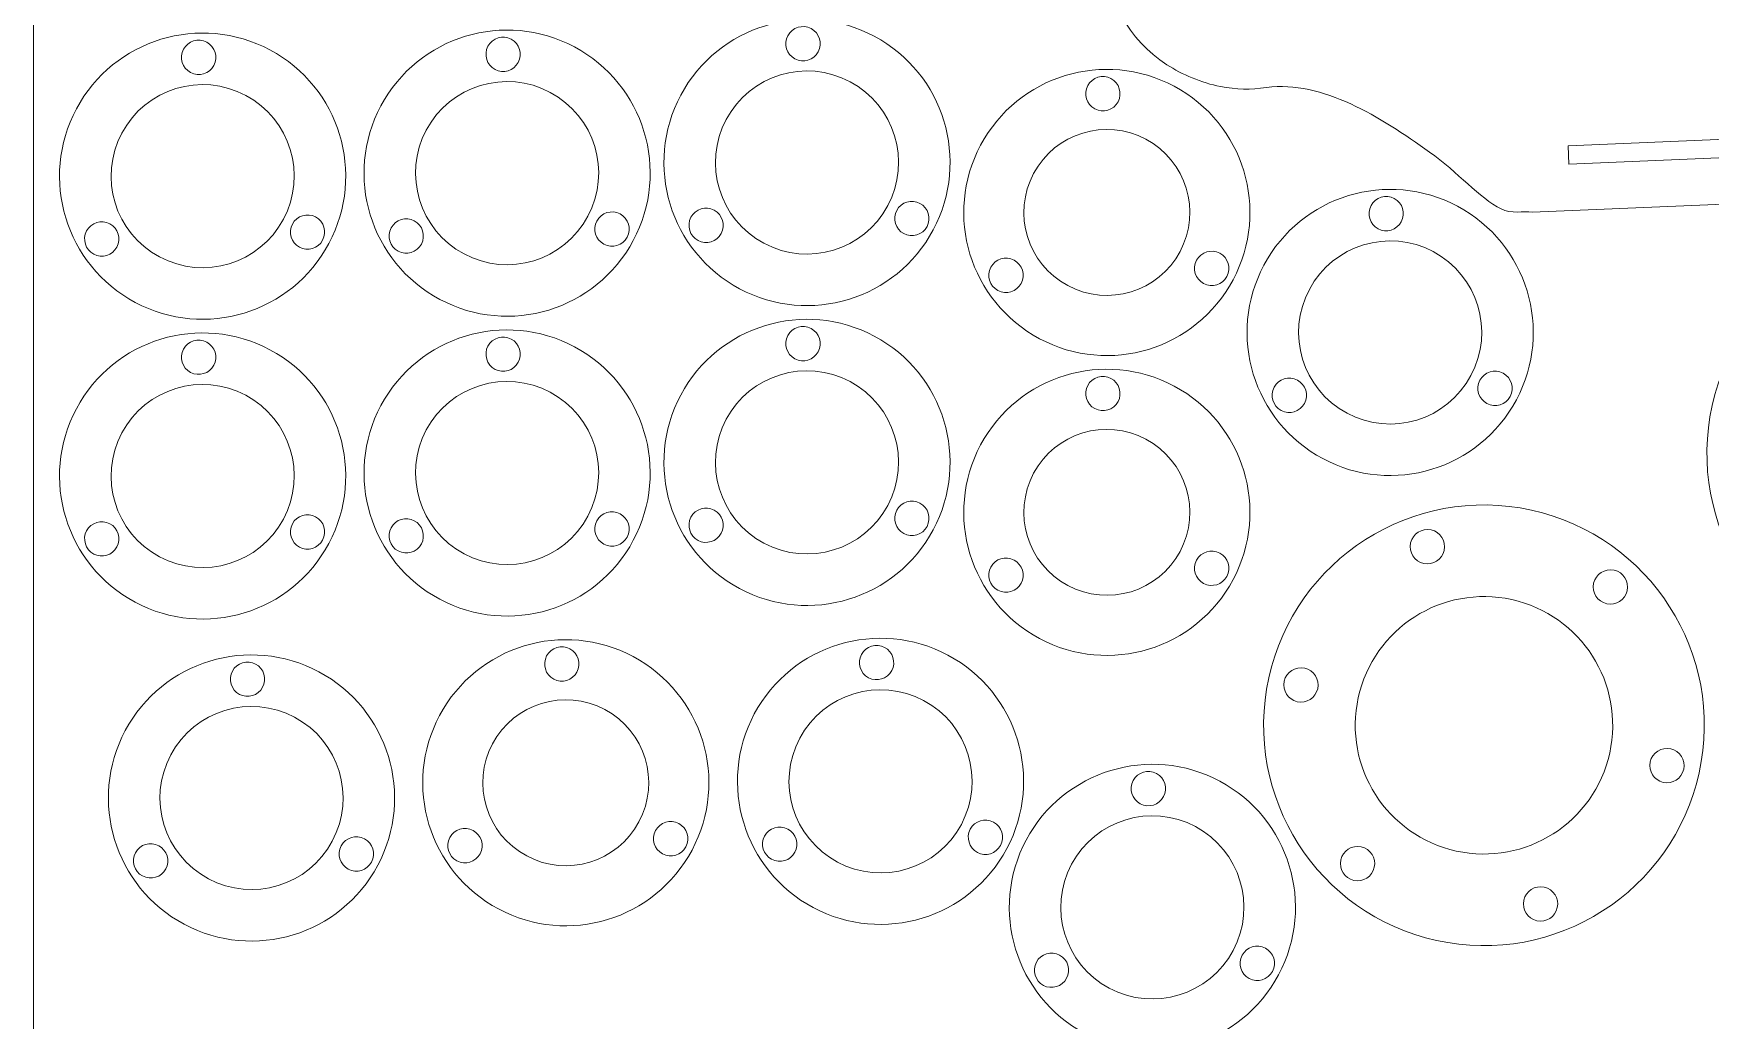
# Model space of a CAD drawing. Header units: millimetres. Extents: x -827 to 468, y -1652 to 1182.
# Drawn here: x -826.5 to -533.5, y -123.3 to 49.2 of the extents above; entities that cross this region are included whole.
import ezdxf

# ---------------------------------------------------------------- set-up
doc = ezdxf.new("R2010")
doc.units = ezdxf.units.MM
doc.header["$MEASUREMENT"] = 0
doc.layers.add('layer 1', color=7, linetype='Continuous')

msp = doc.modelspace()

# ---------------------------------------------------------------- linework, layer by layer
at = {"layer": 'layer 1', "color": 250, "lineweight": 20}
msp.add_lwpolyline([(-826.5205, -390.3173), (423.4795, -390.3173), (423.4795, 609.6827), (-826.5205, 609.6827), (-826.5205, -390.3173)], close=True, dxfattribs=at)
at = {"layer": 'layer 1', "color": 20, "lineweight": 20}
for points, knots in [([(108.1502, 204.8855), (112.9744, 204.0399), (117.1945, 201.7782), (120.4591, 198.603), (120.4591, 198.603), (124.1073, 195.0546), (129.5931, 196.5891), (132.7406, 199.2505), (132.7406, 199.2505), (135.9165, 201.936), (137.4535, 205.2047), (132.9721, 210.3693), (132.9721, 210.3693), (127.7232, 216.4186), (120.8748, 219.7215), (112.5802, 221.1534), (112.5802, 221.1534), (112.0428, 221.2462), (111.3683, 221.2943), (110.8044, 221.3218), (110.8044, 221.3218), (110.8044, 221.3218), (39.4793, 224.7882), (39.4793, 224.7882), (39.4793, 224.7882), (39.4793, 224.7882), (8.3354, 217.546), (8.3354, 217.546), (8.3354, 217.546), (8.3354, 217.546), (-23.1665, 218.1376), (-23.1665, 218.1376), (-23.1665, 218.1376), (-31.2724, 208.3904), (-30.0578, 178.2407), (-29.7453, 170.6578), (-29.7453, 170.6578), (-27.7313, 121.7825), (-52.5495, 68.3071), (-107.1153, 66.0431), (-107.1153, 66.0431), (-113.9093, 65.7613), (-146.5348, 64.4901), (-153.6885, 65.1336), (-153.6885, 65.1336), (-182.1094, 67.6905), (-205.0652, 91.0378), (-214.84, 119.0054), (-214.84, 119.0054), (-217.7587, 127.3567), (-219.5023, 136.12), (-219.8651, 144.8648), (-219.8651, 144.8648), (-220.2871, 155.0341), (-221.418, 170.1049), (-222.8444, 182.7558), (-222.8444, 182.7558), (-223.9504, 192.5668), (-224.9189, 200.0917), (-227.8808, 208.0324), (-227.8808, 208.0324), (-230.6014, 215.3263), (-234.3359, 221.2116), (-239.5075, 224.5498), (-239.5075, 224.5498), (-239.5075, 224.5498), (-292.5192, 226.9323), (-292.5192, 226.9323), (-292.5192, 226.9323), (-292.5192, 226.9323), (-292.3887, 229.8633), (-292.3887, 229.8633), (-292.3887, 229.8633), (-292.3887, 229.8633), (-305.0887, 230.5506), (-305.0887, 230.5506), (-305.0887, 230.5506), (-311.9011, 230.9192), (-322.6283, 232.378), (-334.1747, 232.0192), (-334.1747, 232.0192), (-334.1747, 232.0192), (-334.1815, 232.0174), (-334.1815, 232.0174), (-334.1815, 232.0174), (-343.6199, 231.8856), (-352.5797, 226.3891), (-356.6789, 217.2023), (-356.6789, 217.2023), (-357.2882, 215.8366), (-357.7648, 214.4453), (-358.1147, 213.043), (-358.1147, 213.043), (-358.1708, 212.8439), (-358.2203, 212.6368), (-358.2623, 212.4201), (-358.2623, 212.4201), (-358.2623, 212.4201), (-358.2634, 212.414), (-358.2634, 212.414), (-358.2634, 212.414), (-358.5401, 211.1677), (-358.7177, 209.9144), (-358.8002, 208.664), (-358.8002, 208.664), (-360.924, 187.2712), (-349.4373, 159.7583), (-363.8552, 147.1119), (-363.8552, 147.1119), (-363.8552, 147.1119), (-365.0964, 146.0965), (-365.0964, 146.0965), (-365.0964, 146.0965), (-365.0964, 146.0965), (-404.4588, 110.1724), (-404.4588, 110.1724), (-404.4588, 110.1724), (-410.0218, 105.6351), (-419.9582, 105.3357), (-431.9793, 104.0606), (-431.9793, 104.0606), (-450.3509, 102.1118), (-496.5233, 100.6426), (-507.3167, 100.3379), (-507.3167, 100.3379), (-507.3167, 100.3379), (-571.2589, 98.5069), (-571.2589, 98.5069), (-571.2589, 98.5069), (-574.538, 98.4112), (-578.034, 97.9195), (-581.8472, 96.8748), (-581.8472, 96.8748), (-581.8472, 96.8748), (-596.7667, 92.3908), (-596.7667, 92.3908), (-596.7667, 92.3908), (-596.7667, 92.3908), (-618.1668, 89.3005), (-618.1668, 89.3005), (-618.1668, 89.3005), (-619.755, 88.9302), (-621.2723, 88.6729), (-622.7392, 88.1458), (-622.7392, 88.1458), (-627.8869, 86.2956), (-631.744, 83.4376), (-634.723, 79.3291), (-634.723, 79.3291), (-637.7183, 75.1981), (-639.8211, 69.8028), (-639.5406, 63.0443), (-639.5406, 63.0443), (-639.2317, 55.5972), (-635.1464, 48.0491), (-628.478, 43.7306), (-628.478, 43.7306), (-625.8671, 42.0399), (-622.3651, 40.5349), (-619.1146, 39.9234), (-619.1146, 39.9234), (-616.356, 39.4045), (-613.8469, 39.2889), (-611.0711, 39.7597), (-611.0711, 39.7597), (-601.1747, 40.9713), (-591.2163, 34.6305), (-582.5706, 28.4756), (-582.5706, 28.4756), (-577.5729, 24.9177), (-573.9003, 20.4579), (-570.045, 18.5189), (-570.045, 18.5189), (-568.4141, 17.6986), (-566.0221, 18.1204), (-564.6631, 17.9704), (-564.6631, 17.9704), (-564.6631, 17.9704), (-506.0511, 20.4042), (-506.0511, 20.4042), (-506.0511, 20.4042), (-502.8283, 20.6652), (-500.0811, 21.4146), (-497.7546, 24.6233), (-497.7546, 24.6233), (-497.7546, 24.6233), (-494.716, 28.2754), (-494.716, 28.2754), (-494.716, 28.2754), (-492.1934, 31.3354), (-489.1708, 32.0999), (-485.7535, 32.2171), (-485.7535, 32.2171), (-485.7535, 32.2171), (-484.8618, 32.2541), (-484.8618, 32.2541), (-484.8618, 32.2541), (-484.8618, 32.2541), (-484.9749, 34.9803), (-484.9749, 34.9803), (-484.9749, 34.9803), (-484.9749, 34.9803), (-464.9921, 35.8094), (-464.9921, 35.8094), (-464.9921, 35.8094), (-464.9921, 35.8094), (-464.879, 33.0839), (-464.879, 33.0839), (-464.879, 33.0839), (-464.879, 33.0839), (-429.9091, 34.5361), (-429.9091, 34.5361), (-429.9091, 34.5361), (-429.9091, 34.5361), (-430.0222, 37.2603), (-430.0222, 37.2603), (-430.0222, 37.2603), (-430.0222, 37.2603), (-410.0394, 38.0894), (-410.0394, 38.0894), (-410.0394, 38.0894), (-410.0394, 38.0894), (-409.9264, 35.3659), (-409.9264, 35.3659), (-409.9264, 35.3659), (-409.9264, 35.3659), (-408.5463, 35.4231), (-408.5463, 35.4231), (-408.5463, 35.4231), (-408.5463, 35.4231), (-386.0679, 36.3868), (-386.0679, 36.3868), (-386.0679, 36.3868), (-383.9508, 36.4677), (-382.0659, 37.2668), (-380.4551, 38.9156), (-380.4551, 38.9156), (-380.4551, 38.9156), (-340.83, 79.7773), (-340.83, 79.7773), (-340.83, 79.7773), (-336.4807, 83.9626), (-333.6498, 87.7663), (-327.1608, 87.9771), (-327.1608, 87.9771), (-327.1608, 87.9771), (-292.7669, 89.4041), (-292.7669, 89.4041), (-292.7669, 89.4041), (-289.3707, 89.659), (-283.6791, 88.8603), (-277.9563, 84.9186), (-277.9563, 84.9186), (-277.9563, 84.9186), (-185.9412, 21.5381), (-185.9412, 21.5381), (-185.9412, 21.5381), (-185.9412, 21.5381), (-184.6544, 21.5961), (-184.6544, 21.5961), (-184.6544, 21.5961), (-184.6544, 21.5961), (-184.7817, 24.6638), (-184.7817, 24.6638), (-184.7817, 24.6638), (-184.7817, 24.6638), (-164.7989, 25.4929), (-164.7989, 25.4929), (-164.7989, 25.4929), (-164.7989, 25.4929), (-164.6745, 22.4967), (-164.6745, 22.4967), (-164.6745, 22.4967), (-164.6745, 22.4967), (-129.7098, 24.0728), (-129.7098, 24.0728), (-129.7098, 24.0728), (-129.7098, 24.0728), (-129.8289, 26.9438), (-129.8289, 26.9438), (-129.8289, 26.9438), (-129.8289, 26.9438), (-109.8461, 27.7729), (-109.8461, 27.7729), (-109.8461, 27.7729), (-109.8461, 27.7729), (-109.73, 24.9734), (-109.73, 24.9734), (-109.73, 24.9734), (-109.73, 24.9734), (-69.3175, 27.3105), (-69.3175, 27.3105), (-69.3175, 27.3105), (-63.9083, 27.5955), (-56.573, 30.142), (-52.9687, 33.8098), (-52.9687, 33.8098), (-27.8924, 59.3269), (-30.6069, 76.9535), (-16.0458, 89.77), (-16.0458, 89.77), (14.7435, 116.8705), (30.814, 102.037), (88.4737, 130.8253), (88.4737, 130.8253), (96.5182, 135.2102), (109.1877, 139.124), (117.5505, 145.1598), (117.5505, 145.1598), (122.125, 148.4614), (128.6562, 149.8544), (124.6733, 156.7633), (124.6733, 156.7633), (122.6104, 160.3413), (120.2821, 163.2456), (113.6737, 160.287), (113.6737, 160.287), (109.5418, 158.437), (104.8318, 157.7587), (100.0366, 158.5992), (100.0366, 158.5992), (87.255, 160.8396), (78.7097, 173.0176), (80.9502, 185.7991), (80.9502, 185.7991), (83.1907, 198.5808), (95.3686, 207.126), (108.1502, 204.8855)], [0, 0, 0, 0, 0.01204819, 0.01204819, 0.01204819, 0.01204819, 0.02409639, 0.02409639, 0.02409639, 0.02409639, 0.03614458, 0.03614458, 0.03614458, 0.03614458, 0.04819277, 0.04819277, 0.04819277, 0.04819277, 0.06024096, 0.06024096, 0.06024096, 0.06024096, 0.07228916, 0.07228916, 0.07228916, 0.07228916, 0.08433735, 0.08433735, 0.08433735, 0.08433735, 0.09638554, 0.09638554, 0.09638554, 0.09638554, 0.10843373, 0.10843373, 0.10843373, 0.10843373, 0.12048193, 0.12048193, 0.12048193, 0.12048193, 0.13253012, 0.13253012, 0.13253012, 0.13253012, 0.14457831, 0.14457831, 0.14457831, 0.14457831, 0.15662651, 0.15662651, 0.15662651, 0.15662651, 0.1686747, 0.1686747, 0.1686747, 0.1686747, 0.18072289, 0.18072289, 0.18072289, 0.18072289, 0.19277108, 0.19277108, 0.19277108, 0.19277108, 0.20481928, 0.20481928, 0.20481928, 0.20481928, 0.21686747, 0.21686747, 0.21686747, 0.21686747, 0.22891566, 0.22891566, 0.22891566, 0.22891566, 0.24096386, 0.24096386, 0.24096386, 0.24096386, 0.25301205, 0.25301205, 0.25301205, 0.25301205, 0.26506024, 0.26506024, 0.26506024, 0.26506024, 0.27710843, 0.27710843, 0.27710843, 0.27710843, 0.28915663, 0.28915663, 0.28915663, 0.28915663, 0.30120482, 0.30120482, 0.30120482, 0.30120482, 0.31325301, 0.31325301, 0.31325301, 0.31325301, 0.3253012, 0.3253012, 0.3253012, 0.3253012, 0.3373494, 0.3373494, 0.3373494, 0.3373494, 0.34939759, 0.34939759, 0.34939759, 0.34939759, 0.36144578, 0.36144578, 0.36144578, 0.36144578, 0.37349398, 0.37349398, 0.37349398, 0.37349398, 0.38554217, 0.38554217, 0.38554217, 0.38554217, 0.39759036, 0.39759036, 0.39759036, 0.39759036, 0.40963855, 0.40963855, 0.40963855, 0.40963855, 0.42168675, 0.42168675, 0.42168675, 0.42168675, 0.43373494, 0.43373494, 0.43373494, 0.43373494, 0.44578313, 0.44578313, 0.44578313, 0.44578313, 0.45783133, 0.45783133, 0.45783133, 0.45783133, 0.46987952, 0.46987952, 0.46987952, 0.46987952, 0.48192771, 0.48192771, 0.48192771, 0.48192771, 0.4939759, 0.4939759, 0.4939759, 0.4939759, 0.5060241, 0.5060241, 0.5060241, 0.5060241, 0.51807229, 0.51807229, 0.51807229, 0.51807229, 0.53012048, 0.53012048, 0.53012048, 0.53012048, 0.54216867, 0.54216867, 0.54216867, 0.54216867, 0.55421687, 0.55421687, 0.55421687, 0.55421687, 0.56626506, 0.56626506, 0.56626506, 0.56626506, 0.57831325, 0.57831325, 0.57831325, 0.57831325, 0.59036145, 0.59036145, 0.59036145, 0.59036145, 0.60240964, 0.60240964, 0.60240964, 0.60240964, 0.61445783, 0.61445783, 0.61445783, 0.61445783, 0.62650602, 0.62650602, 0.62650602, 0.62650602, 0.63855422, 0.63855422, 0.63855422, 0.63855422, 0.65060241, 0.65060241, 0.65060241, 0.65060241, 0.6626506, 0.6626506, 0.6626506, 0.6626506, 0.6746988, 0.6746988, 0.6746988, 0.6746988, 0.68674699, 0.68674699, 0.68674699, 0.68674699, 0.69879518, 0.69879518, 0.69879518, 0.69879518, 0.71084337, 0.71084337, 0.71084337, 0.71084337, 0.72289157, 0.72289157, 0.72289157, 0.72289157, 0.73493976, 0.73493976, 0.73493976, 0.73493976, 0.74698795, 0.74698795, 0.74698795, 0.74698795, 0.75903614, 0.75903614, 0.75903614, 0.75903614, 0.77108434, 0.77108434, 0.77108434, 0.77108434, 0.78313253, 0.78313253, 0.78313253, 0.78313253, 0.79518072, 0.79518072, 0.79518072, 0.79518072, 0.80722892, 0.80722892, 0.80722892, 0.80722892, 0.81927711, 0.81927711, 0.81927711, 0.81927711, 0.8313253, 0.8313253, 0.8313253, 0.8313253, 0.84337349, 0.84337349, 0.84337349, 0.84337349, 0.85542169, 0.85542169, 0.85542169, 0.85542169, 0.86746988, 0.86746988, 0.86746988, 0.86746988, 0.87951807, 0.87951807, 0.87951807, 0.87951807, 0.89156627, 0.89156627, 0.89156627, 0.89156627, 0.90361446, 0.90361446, 0.90361446, 0.90361446, 0.91566265, 0.91566265, 0.91566265, 0.91566265, 0.92771084, 0.92771084, 0.92771084, 0.92771084, 0.93975904, 0.93975904, 0.93975904, 0.93975904, 0.95180723, 0.95180723, 0.95180723, 0.95180723, 0.96385542, 0.96385542, 0.96385542, 0.96385542, 0.97590361, 0.97590361, 0.97590361, 0.97590361, 1, 1, 1, 1]), ([(-558.3356, 29.5725), (-558.3356, 29.5725), (-518.37, 31.2307), (-518.37, 31.2307), (-518.37, 31.2307), (-518.37, 31.2307), (-518.2373, 28.0334), (-518.2373, 28.0334), (-518.2373, 28.0334), (-518.2373, 28.0334), (-558.2029, 26.3752), (-558.2029, 26.3752), (-558.2029, 26.3752), (-558.2029, 26.3752), (-558.3356, 29.5725), (-558.3356, 29.5725)], [0, 0, 0, 0, 0.2, 0.2, 0.2, 0.2, 0.4, 0.4, 0.4, 0.4, 0.6, 0.6, 0.6, 0.6, 1, 1, 1, 1])]:
    msp.add_open_spline(points, degree=3, knots=knots, dxfattribs=at)
at = {"layer": 'layer 1', "color": 250, "lineweight": 9}
for points in [[(-785.2039, 46.3125), (-773.0218, 39.8138), (-768.4145, 24.6701), (-774.9131, 12.4879), (-774.9131, 12.4879), (-781.4118, 0.3058), (-796.5555, -4.3015), (-808.7377, 2.1971), (-808.7377, 2.1971), (-820.9198, 8.6958), (-825.5271, 23.8395), (-819.0285, 36.0217), (-819.0285, 36.0217), (-812.5298, 48.2038), (-797.3861, 52.8111), (-785.2039, 46.3125)], [(-731.9997, 46.8417), (-719.8176, 40.343), (-715.2103, 25.1993), (-721.7089, 13.0171), (-721.7089, 13.0171), (-728.2076, 0.835), (-743.3513, -3.7723), (-755.5335, 2.7263), (-755.5335, 2.7263), (-767.7156, 9.225), (-772.3229, 24.3687), (-765.8243, 36.5509), (-765.8243, 36.5509), (-759.3256, 48.733), (-744.1819, 53.3403), (-731.9997, 46.8417)], [(-679.5953, 48.6938), (-667.4132, 42.1951), (-662.8059, 27.0514), (-669.3045, 14.8692), (-669.3045, 14.8692), (-675.8032, 2.6871), (-690.9469, -1.9202), (-703.1291, 4.5784), (-703.1291, 4.5784), (-715.3112, 11.0771), (-719.9185, 26.2208), (-713.4199, 38.403), (-713.4199, 38.403), (-706.9212, 50.5851), (-691.7775, 55.1924), (-679.5953, 48.6938)], [(-690.6473, 50.0419), (-689.1854, 49.262), (-688.6326, 47.4449), (-689.4124, 45.983), (-689.4124, 45.983), (-690.1923, 44.5211), (-692.0094, 43.9682), (-693.4714, 44.7481), (-693.4714, 44.7481), (-694.9334, 45.528), (-695.4862, 47.3451), (-694.7063, 48.807), (-694.7063, 48.807), (-693.9264, 50.2689), (-692.1093, 50.8218), (-690.6473, 50.0419)], [(-796.2559, 47.6606), (-794.794, 46.8807), (-794.2412, 45.0636), (-795.021, 43.6017), (-795.021, 43.6017), (-795.8009, 42.1398), (-797.618, 41.5869), (-799.08, 42.3668), (-799.08, 42.3668), (-800.542, 43.1467), (-801.0948, 44.9638), (-800.3149, 46.4257), (-800.3149, 46.4257), (-799.535, 47.8876), (-797.7179, 48.4405), (-796.2559, 47.6606)], [(-743.0517, 48.1898), (-741.5898, 47.4099), (-741.037, 45.5928), (-741.8168, 44.1309), (-741.8168, 44.1309), (-742.5967, 42.669), (-744.4138, 42.1161), (-745.8758, 42.896), (-745.8758, 42.896), (-747.3378, 43.6759), (-747.8906, 45.493), (-747.1107, 46.9549), (-747.1107, 46.9549), (-746.3308, 48.4168), (-744.5137, 48.9697), (-743.0517, 48.1898)], [(-683.8314, 40.753), (-676.0348, 36.5939), (-673.0861, 26.9019), (-677.2453, 19.1053), (-677.2453, 19.1053), (-681.4044, 11.3087), (-691.0964, 8.36), (-698.893, 12.5192), (-698.893, 12.5192), (-706.6896, 16.6783), (-709.6383, 26.3703), (-705.4791, 34.1669), (-705.4791, 34.1669), (-701.32, 41.9635), (-691.628, 44.9122), (-683.8314, 40.753)], [(-789.44, 38.3717), (-781.6434, 34.2126), (-778.6947, 24.5206), (-782.8539, 16.724), (-782.8539, 16.724), (-787.013, 8.9274), (-796.705, 5.9787), (-804.5016, 10.1379), (-804.5016, 10.1379), (-812.2982, 14.297), (-815.2469, 23.989), (-811.0877, 31.7856), (-811.0877, 31.7856), (-806.9286, 39.5822), (-797.2366, 42.5309), (-789.44, 38.3717)], [(-736.2358, 38.9009), (-728.4392, 34.7418), (-725.4905, 25.0498), (-729.6497, 17.2532), (-729.6497, 17.2532), (-733.8088, 9.4566), (-743.5008, 6.5079), (-751.2974, 10.6671), (-751.2974, 10.6671), (-759.094, 14.8262), (-762.0427, 24.5182), (-757.8835, 32.3148), (-757.8835, 32.3148), (-753.7244, 40.1114), (-744.0324, 43.0601), (-736.2358, 38.9009)], [(-577.6867, 19.0048), (-565.5046, 12.5061), (-560.8973, -2.6376), (-567.3959, -14.8198), (-567.3959, -14.8198), (-573.8946, -27.0019), (-589.0383, -31.6092), (-601.2205, -25.1106), (-601.2205, -25.1106), (-613.4026, -18.6119), (-618.0099, -3.4682), (-611.5113, 8.714), (-611.5113, 8.714), (-605.0126, 20.8961), (-589.8689, 25.5034), (-577.6867, 19.0048)], [(-588.7387, 20.3529), (-587.2768, 19.573), (-586.724, 17.7559), (-587.5038, 16.294), (-587.5038, 16.294), (-588.2837, 14.8321), (-590.1008, 14.2792), (-591.5628, 15.0591), (-591.5628, 15.0591), (-593.0248, 15.839), (-593.5776, 17.6561), (-592.7977, 19.118), (-592.7977, 19.118), (-592.0178, 20.5799), (-590.2007, 21.1328), (-588.7387, 20.3529)], [(-777.2333, 17.1258), (-775.7713, 16.3459), (-775.2185, 14.5288), (-775.9984, 13.0669), (-775.9984, 13.0669), (-776.7782, 11.605), (-778.5953, 11.0521), (-780.0573, 11.832), (-780.0573, 11.832), (-781.5193, 12.6119), (-782.0721, 14.429), (-781.2922, 15.8909), (-781.2922, 15.8909), (-780.5123, 17.3528), (-778.6952, 17.9057), (-777.2333, 17.1258)], [(-724.0291, 17.655), (-722.5671, 16.8751), (-722.0143, 15.058), (-722.7942, 13.5961), (-722.7942, 13.5961), (-723.574, 12.1342), (-725.3911, 11.5813), (-726.8531, 12.3612), (-726.8531, 12.3612), (-728.3151, 13.1411), (-728.8679, 14.9582), (-728.088, 16.4201), (-728.088, 16.4201), (-727.3081, 17.882), (-725.491, 18.4349), (-724.0291, 17.655)], [(-707.5785, 18.3), (-706.1165, 17.5201), (-705.5638, 15.703), (-706.3436, 14.2411), (-706.3436, 14.2411), (-707.1235, 12.7792), (-708.9406, 12.2263), (-710.4026, 13.0062), (-710.4026, 13.0062), (-711.8646, 13.7861), (-712.4173, 15.6032), (-711.6375, 17.0651), (-711.6375, 17.0651), (-710.8576, 18.527), (-709.0405, 19.0799), (-707.5785, 18.3)], [(-671.6247, 19.5071), (-670.1627, 18.7272), (-669.6099, 16.9101), (-670.3898, 15.4482), (-670.3898, 15.4482), (-671.1696, 13.9863), (-672.9867, 13.4334), (-674.4487, 14.2133), (-674.4487, 14.2133), (-675.9107, 14.9932), (-676.4635, 16.8103), (-675.6836, 18.2722), (-675.6836, 18.2722), (-674.9037, 19.7341), (-673.0866, 20.287), (-671.6247, 19.5071)], [(-813.1871, 15.9187), (-811.7251, 15.1388), (-811.1724, 13.3217), (-811.9522, 11.8598), (-811.9522, 11.8598), (-812.7321, 10.3979), (-814.5492, 9.845), (-816.0112, 10.6249), (-816.0112, 10.6249), (-817.4732, 11.4048), (-818.0259, 13.2219), (-817.2461, 14.6838), (-817.2461, 14.6838), (-816.4662, 16.1457), (-814.6491, 16.6986), (-813.1871, 15.9187)], [(-759.9829, 16.4479), (-758.5209, 15.668), (-757.9682, 13.8509), (-758.748, 12.389), (-758.748, 12.389), (-759.5279, 10.9271), (-761.345, 10.3742), (-762.807, 11.1541), (-762.807, 11.1541), (-764.269, 11.934), (-764.8217, 13.7511), (-764.0419, 15.213), (-764.0419, 15.213), (-763.262, 16.6749), (-761.4449, 17.2278), (-759.9829, 16.4479)], [(-581.9228, 11.064), (-574.1262, 6.9049), (-571.1775, -2.7871), (-575.3367, -10.5837), (-575.3367, -10.5837), (-579.4958, -18.3803), (-589.1878, -21.329), (-596.9844, -17.1698), (-596.9844, -17.1698), (-604.781, -13.0107), (-607.7297, -3.3187), (-603.5705, 4.4779), (-603.5705, 4.4779), (-599.4114, 12.2745), (-589.7194, 15.2232), (-581.9228, 11.064)], [(-785.2039, -6.0844), (-773.0218, -12.5831), (-768.4145, -27.7268), (-774.9131, -39.909), (-774.9131, -39.909), (-781.4118, -52.0911), (-796.5555, -56.6984), (-808.7377, -50.1998), (-808.7377, -50.1998), (-820.9198, -43.7011), (-825.5271, -28.5574), (-819.0285, -16.3752), (-819.0285, -16.3752), (-812.5298, -4.1931), (-797.3861, 0.4142), (-785.2039, -6.0844)], [(-731.9997, -5.5552), (-719.8176, -12.0539), (-715.2103, -27.1976), (-721.7089, -39.3798), (-721.7089, -39.3798), (-728.2076, -51.5619), (-743.3513, -56.1692), (-755.5335, -49.6706), (-755.5335, -49.6706), (-767.7156, -43.1719), (-772.3229, -28.0282), (-765.8243, -15.846), (-765.8243, -15.846), (-759.3256, -3.6639), (-744.1819, 0.9434), (-731.9997, -5.5552)], [(-679.5953, -3.7031), (-667.4132, -10.2018), (-662.8059, -25.3455), (-669.3045, -37.5277), (-669.3045, -37.5277), (-675.8032, -49.7098), (-690.9469, -54.3171), (-703.1291, -47.8185), (-703.1291, -47.8185), (-715.3112, -41.3198), (-719.9185, -26.1761), (-713.4199, -13.9939), (-713.4199, -13.9939), (-706.9212, -1.8118), (-691.7775, 2.7955), (-679.5953, -3.7031)], [(-690.6473, -2.355), (-689.1854, -3.1349), (-688.6326, -4.952), (-689.4124, -6.4139), (-689.4124, -6.4139), (-690.1923, -7.8758), (-692.0094, -8.4287), (-693.4714, -7.6488), (-693.4714, -7.6488), (-694.9334, -6.8689), (-695.4862, -5.0518), (-694.7063, -3.5899), (-694.7063, -3.5899), (-693.9264, -2.128), (-692.1093, -1.5751), (-690.6473, -2.355)], [(-796.2559, -4.7363), (-794.794, -5.5162), (-794.2412, -7.3333), (-795.021, -8.7952), (-795.021, -8.7952), (-795.8009, -10.2571), (-797.618, -10.81), (-799.08, -10.0301), (-799.08, -10.0301), (-800.542, -9.2502), (-801.0948, -7.4331), (-800.3149, -5.9712), (-800.3149, -5.9712), (-799.535, -4.5093), (-797.7179, -3.9564), (-796.2559, -4.7363)], [(-743.0517, -4.2071), (-741.5898, -4.987), (-741.037, -6.8041), (-741.8168, -8.266), (-741.8168, -8.266), (-742.5967, -9.7279), (-744.4138, -10.2808), (-745.8758, -9.5009), (-745.8758, -9.5009), (-747.3378, -8.721), (-747.8906, -6.9039), (-747.1107, -5.442), (-747.1107, -5.442), (-746.3308, -3.9801), (-744.5137, -3.4272), (-743.0517, -4.2071)], [(-683.8314, -11.6439), (-676.0348, -15.803), (-673.0861, -25.495), (-677.2453, -33.2916), (-677.2453, -33.2916), (-681.4044, -41.0882), (-691.0964, -44.0369), (-698.893, -39.8777), (-698.893, -39.8777), (-706.6896, -35.7186), (-709.6383, -26.0266), (-705.4791, -18.23), (-705.4791, -18.23), (-701.32, -10.4334), (-691.628, -7.4847), (-683.8314, -11.6439)], [(-789.44, -14.0252), (-781.6434, -18.1843), (-778.6947, -27.8763), (-782.8539, -35.6729), (-782.8539, -35.6729), (-787.013, -43.4695), (-796.705, -46.4182), (-804.5016, -42.259), (-804.5016, -42.259), (-812.2982, -38.0999), (-815.2469, -28.4079), (-811.0877, -20.6113), (-811.0877, -20.6113), (-806.9286, -12.8147), (-797.2366, -9.866), (-789.44, -14.0252)], [(-736.2358, -13.496), (-728.4392, -17.6551), (-725.4905, -27.3471), (-729.6497, -35.1437), (-729.6497, -35.1437), (-733.8088, -42.9403), (-743.5008, -45.889), (-751.2974, -41.7298), (-751.2974, -41.7298), (-759.094, -37.5707), (-762.0427, -27.8787), (-757.8835, -20.0821), (-757.8835, -20.0821), (-753.7244, -12.2855), (-744.0324, -9.3368), (-736.2358, -13.496)], [(-605.6699, -11.389), (-604.2079, -12.1689), (-603.6552, -13.986), (-604.435, -15.4479), (-604.435, -15.4479), (-605.2149, -16.9098), (-607.032, -17.4627), (-608.494, -16.6828), (-608.494, -16.6828), (-609.956, -15.9029), (-610.5087, -14.0858), (-609.7289, -12.6239), (-609.7289, -12.6239), (-608.949, -11.162), (-607.1319, -10.6091), (-605.6699, -11.389)], [(-569.7161, -10.1819), (-568.2541, -10.9618), (-567.7013, -12.7789), (-568.4812, -14.2408), (-568.4812, -14.2408), (-569.261, -15.7027), (-571.0781, -16.2556), (-572.5401, -15.4757), (-572.5401, -15.4757), (-574.0021, -14.6958), (-574.5549, -12.8787), (-573.775, -11.4168), (-573.775, -11.4168), (-572.9951, -9.9549), (-571.178, -9.402), (-569.7161, -10.1819)], [(-671.6247, -32.8898), (-670.1627, -33.6697), (-669.6099, -35.4868), (-670.3898, -36.9487), (-670.3898, -36.9487), (-671.1696, -38.4106), (-672.9867, -38.9635), (-674.4487, -38.1836), (-674.4487, -38.1836), (-675.9107, -37.4037), (-676.4635, -35.5866), (-675.6836, -34.1247), (-675.6836, -34.1247), (-674.9037, -32.6628), (-673.0866, -32.1099), (-671.6247, -32.8898)], [(-777.2333, -35.2711), (-775.7713, -36.051), (-775.2185, -37.8681), (-775.9984, -39.33), (-775.9984, -39.33), (-776.7782, -40.7919), (-778.5953, -41.3448), (-780.0573, -40.5649), (-780.0573, -40.5649), (-781.5193, -39.785), (-782.0721, -37.9679), (-781.2922, -36.506), (-781.2922, -36.506), (-780.5123, -35.0441), (-778.6952, -34.4912), (-777.2333, -35.2711)], [(-724.0291, -34.7419), (-722.5671, -35.5218), (-722.0143, -37.3389), (-722.7942, -38.8008), (-722.7942, -38.8008), (-723.574, -40.2627), (-725.3911, -40.8156), (-726.8531, -40.0357), (-726.8531, -40.0357), (-728.3151, -39.2558), (-728.8679, -37.4387), (-728.088, -35.9768), (-728.088, -35.9768), (-727.3081, -34.5149), (-725.491, -33.962), (-724.0291, -34.7419)], [(-707.5785, -34.0969), (-706.1165, -34.8768), (-705.5638, -36.6939), (-706.3436, -38.1558), (-706.3436, -38.1558), (-707.1235, -39.6177), (-708.9406, -40.1706), (-710.4026, -39.3907), (-710.4026, -39.3907), (-711.8646, -38.6108), (-712.4173, -36.7937), (-711.6375, -35.3318), (-711.6375, -35.3318), (-710.8576, -33.8699), (-709.0405, -33.317), (-707.5785, -34.0969)], [(-813.1871, -36.4782), (-811.7251, -37.2581), (-811.1724, -39.0752), (-811.9522, -40.5371), (-811.9522, -40.5371), (-812.7321, -41.999), (-814.5492, -42.5519), (-816.0112, -41.772), (-816.0112, -41.772), (-817.4732, -40.9921), (-818.0259, -39.175), (-817.2461, -37.7131), (-817.2461, -37.7131), (-816.4662, -36.2512), (-814.6491, -35.6983), (-813.1871, -36.4782)], [(-759.9829, -35.949), (-758.5209, -36.7289), (-757.9682, -38.546), (-758.748, -40.0079), (-758.748, -40.0079), (-759.5279, -41.4698), (-761.345, -42.0227), (-762.807, -41.2428), (-762.807, -41.2428), (-764.269, -40.4629), (-764.8217, -38.6458), (-764.0419, -37.1839), (-764.0419, -37.1839), (-763.262, -35.722), (-761.4449, -35.1691), (-759.9829, -35.949)], [(-666.7392, -59.438), (-654.5571, -65.9367), (-649.9498, -81.0804), (-656.4484, -93.2626), (-656.4484, -93.2626), (-662.9471, -105.4447), (-678.0908, -110.052), (-690.273, -103.5534), (-690.273, -103.5534), (-702.4551, -97.0547), (-707.0624, -81.911), (-700.5638, -69.7288), (-700.5638, -69.7288), (-694.0651, -57.5467), (-678.9214, -52.9394), (-666.7392, -59.438)], [(-776.6639, -62.3486), (-764.4818, -68.8473), (-759.8745, -83.991), (-766.3731, -96.1732), (-766.3731, -96.1732), (-772.8718, -108.3553), (-788.0155, -112.9626), (-800.1977, -106.464), (-800.1977, -106.464), (-812.3798, -99.9653), (-816.9871, -84.8216), (-810.4885, -72.6394), (-810.4885, -72.6394), (-803.9898, -60.4573), (-788.8461, -55.85), (-776.6639, -62.3486)], [(-677.7912, -58.0899), (-676.3293, -58.8698), (-675.7765, -60.6869), (-676.5563, -62.1488), (-676.5563, -62.1488), (-677.3362, -63.6107), (-679.1533, -64.1636), (-680.6153, -63.3837), (-680.6153, -63.3837), (-682.0773, -62.6038), (-682.6301, -60.7867), (-681.8502, -59.3248), (-681.8502, -59.3248), (-681.0703, -57.8629), (-679.2532, -57.31), (-677.7912, -58.0899)], [(-787.7159, -61.0005), (-786.254, -61.7804), (-785.7012, -63.5975), (-786.481, -65.0594), (-786.481, -65.0594), (-787.2609, -66.5213), (-789.078, -67.0742), (-790.54, -66.2943), (-790.54, -66.2943), (-792.002, -65.5144), (-792.5548, -63.6973), (-791.7749, -62.2354), (-791.7749, -62.2354), (-790.995, -60.7735), (-789.1779, -60.2206), (-787.7159, -61.0005)], [(-670.9753, -67.3788), (-663.1787, -71.5379), (-660.23, -81.2299), (-664.3892, -89.0265), (-664.3892, -89.0265), (-668.5483, -96.8231), (-678.2403, -99.7718), (-686.0369, -95.6126), (-686.0369, -95.6126), (-693.8335, -91.4535), (-696.7822, -81.7615), (-692.623, -73.9649), (-692.623, -73.9649), (-688.4639, -66.1683), (-678.7719, -63.2196), (-670.9753, -67.3788)], [(-780.9, -70.2894), (-773.1034, -74.4485), (-770.1547, -84.1405), (-774.3139, -91.9371), (-774.3139, -91.9371), (-778.473, -99.7337), (-788.165, -102.6824), (-795.9616, -98.5232), (-795.9616, -98.5232), (-803.7582, -94.3641), (-806.7069, -84.6721), (-802.5477, -76.8755), (-802.5477, -76.8755), (-798.3886, -69.0789), (-788.6966, -66.1302), (-780.9, -70.2894)], [(-619.237, -81.465), (-607.0549, -87.9637), (-602.4476, -103.1074), (-608.9462, -115.2896), (-608.9462, -115.2896), (-615.4449, -127.4717), (-630.5886, -132.079), (-642.7708, -125.5804), (-642.7708, -125.5804), (-654.9529, -119.0817), (-659.5602, -103.938), (-653.0616, -91.7558), (-653.0616, -91.7558), (-646.5629, -79.5737), (-631.4192, -74.9664), (-619.237, -81.465)], [(-630.289, -80.1169), (-628.8271, -80.8968), (-628.2743, -82.7139), (-629.0541, -84.1758), (-629.0541, -84.1758), (-629.834, -85.6377), (-631.6511, -86.1906), (-633.1131, -85.4107), (-633.1131, -85.4107), (-634.5751, -84.6308), (-635.1279, -82.8137), (-634.348, -81.3518), (-634.348, -81.3518), (-633.5681, -79.8899), (-631.751, -79.337), (-630.289, -80.1169)], [(-658.7686, -88.6247), (-657.3066, -89.4046), (-656.7538, -91.2217), (-657.5337, -92.6836), (-657.5337, -92.6836), (-658.3135, -94.1455), (-660.1306, -94.6984), (-661.5926, -93.9185), (-661.5926, -93.9185), (-663.0546, -93.1386), (-663.6074, -91.3215), (-662.8275, -89.8596), (-662.8275, -89.8596), (-662.0476, -88.3977), (-660.2305, -87.8448), (-658.7686, -88.6247)], [(-623.4731, -89.4058), (-615.6765, -93.5649), (-612.7278, -103.2569), (-616.887, -111.0535), (-616.887, -111.0535), (-621.0461, -118.8501), (-630.7381, -121.7988), (-638.5347, -117.6396), (-638.5347, -117.6396), (-646.3313, -113.4805), (-649.28, -103.7885), (-645.1208, -95.9919), (-645.1208, -95.9919), (-640.9617, -88.1953), (-631.2697, -85.2466), (-623.4731, -89.4058)], [(-768.6933, -91.5353), (-767.2313, -92.3152), (-766.6785, -94.1323), (-767.4584, -95.5942), (-767.4584, -95.5942), (-768.2382, -97.0561), (-770.0553, -97.609), (-771.5173, -96.8291), (-771.5173, -96.8291), (-772.9793, -96.0492), (-773.5321, -94.2321), (-772.7522, -92.7702), (-772.7522, -92.7702), (-771.9723, -91.3083), (-770.1552, -90.7554), (-768.6933, -91.5353)], [(-694.7224, -89.8318), (-693.2604, -90.6117), (-692.7077, -92.4288), (-693.4875, -93.8907), (-693.4875, -93.8907), (-694.2674, -95.3526), (-696.0845, -95.9055), (-697.5465, -95.1256), (-697.5465, -95.1256), (-699.0085, -94.3457), (-699.5612, -92.5286), (-698.7814, -91.0667), (-698.7814, -91.0667), (-698.0015, -89.6048), (-696.1844, -89.0519), (-694.7224, -89.8318)], [(-804.6471, -92.7424), (-803.1851, -93.5223), (-802.6324, -95.3394), (-803.4122, -96.8013), (-803.4122, -96.8013), (-804.1921, -98.2632), (-806.0092, -98.8161), (-807.4712, -98.0362), (-807.4712, -98.0362), (-808.9332, -97.2563), (-809.4859, -95.4392), (-808.7061, -93.9773), (-808.7061, -93.9773), (-807.9262, -92.5154), (-806.1091, -91.9625), (-804.6471, -92.7424)], [(-647.2202, -111.8588), (-645.7582, -112.6387), (-645.2055, -114.4558), (-645.9853, -115.9177), (-645.9853, -115.9177), (-646.7652, -117.3796), (-648.5823, -117.9325), (-650.0443, -117.1526), (-650.0443, -117.1526), (-651.5063, -116.3727), (-652.059, -114.5556), (-651.2792, -113.0937), (-651.2792, -113.0937), (-650.4993, -111.6318), (-648.6822, -111.0789), (-647.2202, -111.8588)], [(-611.2664, -110.6517), (-609.8044, -111.4316), (-609.2516, -113.2487), (-610.0315, -114.7106), (-610.0315, -114.7106), (-610.8113, -116.1725), (-612.6284, -116.7254), (-614.0904, -115.9455), (-614.0904, -115.9455), (-615.5524, -115.1656), (-616.1052, -113.3485), (-615.3253, -111.8866), (-615.3253, -111.8866), (-614.5454, -110.4247), (-612.7283, -109.8718), (-611.2664, -110.6517)]]:
    msp.add_open_spline(points, degree=3, knots=[0, 0, 0, 0, 0.2, 0.2, 0.2, 0.2, 0.4, 0.4, 0.4, 0.4, 0.6, 0.6, 0.6, 0.6, 1, 1, 1, 1], dxfattribs=at)
at = {"layer": 'layer 1', "color": 242, "lineweight": 9}
for points in [[(-627.194, 39.969), (-615.0119, 33.4703), (-610.4046, 18.3266), (-616.9032, 6.1444), (-616.9032, 6.1444), (-623.4019, -6.0377), (-638.5456, -10.645), (-650.7278, -4.1464), (-650.7278, -4.1464), (-662.9099, 2.3523), (-667.5172, 17.496), (-661.0186, 29.6782), (-661.0186, 29.6782), (-654.5199, 41.8603), (-639.3762, 46.4676), (-627.194, 39.969)], [(-638.246, 41.3171), (-636.7841, 40.5372), (-636.2313, 38.7201), (-637.0111, 37.2582), (-637.0111, 37.2582), (-637.791, 35.7963), (-639.6081, 35.2434), (-641.0701, 36.0233), (-641.0701, 36.0233), (-642.5321, 36.8032), (-643.0849, 38.6203), (-642.305, 40.0822), (-642.305, 40.0822), (-641.5251, 41.5441), (-639.708, 42.097), (-638.246, 41.3171)], [(-632.1375, 30.7022), (-625.0732, 26.9338), (-622.4015, 18.1521), (-626.17, 11.0879), (-626.17, 11.0879), (-629.9384, 4.0236), (-638.7201, 1.3519), (-645.7843, 5.1204), (-645.7843, 5.1204), (-652.8486, 8.8888), (-655.5203, 17.6705), (-651.7518, 24.7347), (-651.7518, 24.7347), (-647.9834, 31.799), (-639.2017, 34.4707), (-632.1375, 30.7022)], [(-655.1772, 9.5752), (-653.7152, 8.7953), (-653.1625, 6.9782), (-653.9423, 5.5163), (-653.9423, 5.5163), (-654.7222, 4.0544), (-656.5393, 3.5015), (-658.0013, 4.2814), (-658.0013, 4.2814), (-659.4633, 5.0613), (-660.016, 6.8784), (-659.2362, 8.3403), (-659.2362, 8.3403), (-658.4563, 9.8022), (-656.6392, 10.3551), (-655.1772, 9.5752)], [(-619.2234, 10.7823), (-617.7614, 10.0024), (-617.2086, 8.1853), (-617.9885, 6.7234), (-617.9885, 6.7234), (-618.7683, 5.2615), (-620.5854, 4.7086), (-622.0474, 5.4885), (-622.0474, 5.4885), (-623.5094, 6.2684), (-624.0622, 8.0855), (-623.2823, 9.5474), (-623.2823, 9.5474), (-622.5024, 11.0093), (-620.6853, 11.5622), (-619.2234, 10.7823)], [(-627.194, -12.4279), (-615.0119, -18.9266), (-610.4046, -34.0703), (-616.9032, -46.2525), (-616.9032, -46.2525), (-623.4019, -58.4346), (-638.5456, -63.0419), (-650.7278, -56.5433), (-650.7278, -56.5433), (-662.9099, -50.0446), (-667.5172, -34.9009), (-661.0186, -22.7187), (-661.0186, -22.7187), (-654.5199, -10.5366), (-639.3762, -5.9293), (-627.194, -12.4279)], [(-638.246, -11.0798), (-636.7841, -11.8597), (-636.2313, -13.6768), (-637.0111, -15.1387), (-637.0111, -15.1387), (-637.791, -16.6006), (-639.6081, -17.1535), (-641.0701, -16.3736), (-641.0701, -16.3736), (-642.5321, -15.5937), (-643.0849, -13.7766), (-642.305, -12.3147), (-642.305, -12.3147), (-641.5251, -10.8528), (-639.708, -10.2999), (-638.246, -11.0798)], [(-632.1375, -21.6947), (-625.0732, -25.4631), (-622.4015, -34.2448), (-626.17, -41.309), (-626.17, -41.309), (-629.9384, -48.3733), (-638.7201, -51.045), (-645.7843, -47.2765), (-645.7843, -47.2765), (-652.8486, -43.5081), (-655.5203, -34.7264), (-651.7518, -27.6622), (-651.7518, -27.6622), (-647.9834, -20.5979), (-639.2017, -17.9262), (-632.1375, -21.6947)], [(-619.2234, -41.6146), (-617.7614, -42.3945), (-617.2086, -44.2116), (-617.9885, -45.6735), (-617.9885, -45.6735), (-618.7683, -47.1354), (-620.5854, -47.6883), (-622.0474, -46.9084), (-622.0474, -46.9084), (-623.5094, -46.1285), (-624.0622, -44.3114), (-623.2823, -42.8495), (-623.2823, -42.8495), (-622.5024, -41.3876), (-620.6853, -40.8347), (-619.2234, -41.6146)], [(-655.1772, -42.8217), (-653.7152, -43.6016), (-653.1625, -45.4187), (-653.9423, -46.8806), (-653.9423, -46.8806), (-654.7222, -48.3425), (-656.5393, -48.8954), (-658.0013, -48.1155), (-658.0013, -48.1155), (-659.4633, -47.3356), (-660.016, -45.5185), (-659.2362, -44.0566), (-659.2362, -44.0566), (-658.4563, -42.5947), (-656.6392, -42.0418), (-655.1772, -42.8217)], [(-721.7417, -59.6891), (-709.5596, -66.1878), (-704.9523, -81.3315), (-711.4509, -93.5137), (-711.4509, -93.5137), (-717.9496, -105.6958), (-733.0933, -110.3031), (-745.2755, -103.8045), (-745.2755, -103.8045), (-757.4576, -97.3058), (-762.0649, -82.1621), (-755.5663, -69.9799), (-755.5663, -69.9799), (-749.0676, -57.7978), (-733.9239, -53.1905), (-721.7417, -59.6891)], [(-732.7937, -58.341), (-731.3318, -59.1209), (-730.779, -60.938), (-731.5588, -62.3999), (-731.5588, -62.3999), (-732.3387, -63.8618), (-734.1558, -64.4147), (-735.6178, -63.6348), (-735.6178, -63.6348), (-737.0798, -62.8549), (-737.6326, -61.0378), (-736.8527, -59.5759), (-736.8527, -59.5759), (-736.0728, -58.114), (-734.2557, -57.5611), (-732.7937, -58.341)], [(-726.6852, -68.9559), (-719.6209, -72.7243), (-716.9492, -81.506), (-720.7177, -88.5702), (-720.7177, -88.5702), (-724.4861, -95.6345), (-733.2678, -98.3062), (-740.332, -94.5377), (-740.332, -94.5377), (-747.3963, -90.7693), (-750.068, -81.9876), (-746.2995, -74.9234), (-746.2995, -74.9234), (-742.5311, -67.8591), (-733.7494, -65.1874), (-726.6852, -68.9559)], [(-749.7249, -90.0829), (-748.2629, -90.8628), (-747.7102, -92.6799), (-748.49, -94.1418), (-748.49, -94.1418), (-749.2699, -95.6037), (-751.087, -96.1566), (-752.549, -95.3767), (-752.549, -95.3767), (-754.011, -94.5968), (-754.5637, -92.7797), (-753.7839, -91.3178), (-753.7839, -91.3178), (-753.004, -89.8559), (-751.1869, -89.303), (-749.7249, -90.0829)], [(-713.7711, -88.8758), (-712.3091, -89.6557), (-711.7563, -91.4728), (-712.5362, -92.9347), (-712.5362, -92.9347), (-713.316, -94.3966), (-715.1331, -94.9495), (-716.5951, -94.1696), (-716.5951, -94.1696), (-718.0571, -93.3897), (-718.6099, -91.5726), (-717.83, -90.1107), (-717.83, -90.1107), (-717.0501, -88.6488), (-715.233, -88.0959), (-713.7711, -88.8758)]]:
    msp.add_open_spline(points, degree=3, knots=[0, 0, 0, 0, 0.2, 0.2, 0.2, 0.2, 0.4, 0.4, 0.4, 0.4, 0.6, 0.6, 0.6, 0.6, 1, 1, 1, 1], dxfattribs=at)
at = {"layer": 'layer 1', "color": 114, "lineweight": 20}
for points in [[(-487.3153, 13.478), (-466.5505, 8.9025), (-453.4265, -11.64), (-458.0021, -32.4048), (-458.0021, -32.4048), (-462.5776, -53.1696), (-483.1201, -66.2936), (-503.8849, -61.718), (-503.8849, -61.718), (-524.6497, -57.1425), (-537.7737, -36.6), (-533.1981, -15.8352), (-533.1981, -15.8352), (-528.6226, 4.9296), (-508.0801, 18.0536), (-487.3153, 13.478)], [(-564.7751, -34.1083), (-544.0103, -38.6838), (-530.8863, -59.2263), (-535.4619, -79.9911), (-535.4619, -79.9911), (-540.0374, -100.7559), (-560.5799, -113.8799), (-581.3447, -109.3043), (-581.3447, -109.3043), (-602.1095, -104.7288), (-615.2335, -84.1863), (-610.6579, -63.4215), (-610.6579, -63.4215), (-606.0824, -42.6567), (-585.5399, -29.5327), (-564.7751, -34.1083)], [(-582.3022, -37.5578), (-580.6843, -37.9144), (-579.6616, -39.5151), (-580.0181, -41.1331), (-580.0181, -41.1331), (-580.3746, -42.7511), (-581.9754, -43.7738), (-583.5934, -43.4173), (-583.5934, -43.4173), (-585.2114, -43.0607), (-586.234, -41.46), (-585.8775, -39.842), (-585.8775, -39.842), (-585.521, -38.224), (-583.9202, -37.2013), (-582.3022, -37.5578)], [(-550.3211, -44.6049), (-548.7031, -44.9615), (-547.6804, -46.5622), (-548.0369, -48.1802), (-548.0369, -48.1802), (-548.3934, -49.7982), (-549.9942, -50.8209), (-551.6122, -50.4644), (-551.6122, -50.4644), (-553.2302, -50.1078), (-554.2529, -48.5071), (-553.8963, -46.8891), (-553.8963, -46.8891), (-553.5398, -45.2711), (-551.939, -44.2484), (-550.3211, -44.6049)], [(-568.2192, -49.7382), (-556.0866, -52.4117), (-548.4183, -64.4143), (-551.0918, -76.547), (-551.0918, -76.547), (-553.7653, -88.6796), (-565.7679, -96.3479), (-577.9006, -93.6744), (-577.9006, -93.6744), (-590.0332, -91.0009), (-597.7015, -78.9983), (-595.028, -66.8656), (-595.028, -66.8656), (-592.3545, -54.733), (-580.3519, -47.0647), (-568.2192, -49.7382)], [(-604.3934, -61.7299), (-602.7754, -62.0865), (-601.7527, -63.6872), (-602.1092, -65.3052), (-602.1092, -65.3052), (-602.4657, -66.9232), (-604.0665, -67.9459), (-605.6845, -67.5894), (-605.6845, -67.5894), (-607.3025, -67.2329), (-608.3252, -65.6321), (-607.9686, -64.0141), (-607.9686, -64.0141), (-607.6121, -62.3961), (-606.0113, -61.3734), (-604.3934, -61.7299)], [(-540.4353, -75.8232), (-538.8173, -76.1797), (-537.7946, -77.7805), (-538.1512, -79.3985), (-538.1512, -79.3985), (-538.5077, -81.0165), (-540.1085, -82.0392), (-541.7264, -81.6827), (-541.7264, -81.6827), (-543.3444, -81.3261), (-544.3671, -79.7254), (-544.0106, -78.1074), (-544.0106, -78.1074), (-543.6541, -76.4894), (-542.0533, -75.4667), (-540.4353, -75.8232)], [(-594.5055, -92.9487), (-592.8875, -93.3052), (-591.8648, -94.906), (-592.2213, -96.524), (-592.2213, -96.524), (-592.5778, -98.142), (-594.1786, -99.1647), (-595.7966, -98.8081), (-595.7966, -98.8081), (-597.4146, -98.4516), (-598.4373, -96.8508), (-598.0807, -95.2329), (-598.0807, -95.2329), (-597.7242, -93.6149), (-596.1234, -92.5922), (-594.5055, -92.9487)], [(-562.5264, -99.9953), (-560.9084, -100.3519), (-559.8858, -101.9526), (-560.2423, -103.5706), (-560.2423, -103.5706), (-560.5988, -105.1886), (-562.1996, -106.2113), (-563.8176, -105.8548), (-563.8176, -105.8548), (-565.4355, -105.4982), (-566.4582, -103.8975), (-566.1017, -102.2795), (-566.1017, -102.2795), (-565.7452, -100.6615), (-564.1444, -99.6388), (-562.5264, -99.9953)]]:
    msp.add_open_spline(points, degree=3, knots=[0, 0, 0, 0, 0.2, 0.2, 0.2, 0.2, 0.4, 0.4, 0.4, 0.4, 0.6, 0.6, 0.6, 0.6, 1, 1, 1, 1], dxfattribs=at)

doc.saveas('drawing.dxf')
